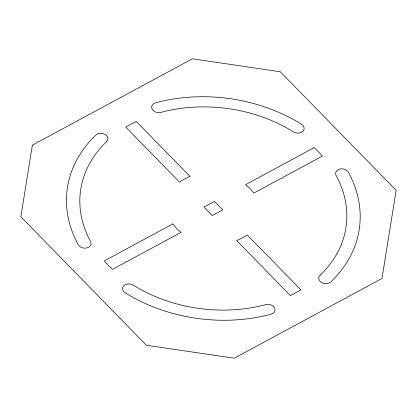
<?xml version="1.0" encoding="UTF-8"?>
<svg xmlns="http://www.w3.org/2000/svg" width="417" height="417" viewBox="0 0 417 417"><rect width="100%" height="100%" fill="white"/><g stroke="black" fill="none" stroke-linecap="round" stroke-linejoin="round"><path stroke-width="0.63" d="M32.354 145.189L20.85 216.798L146.388 345.255L234.26 358.198L381.993 278.457L396.15 190.319L280.271 71.745L192.399 58.802L32.354 145.189M172.815 223.929L104.286 260.917A133.998 100.977 7.4 0 0 112.522 269.351L181.056 232.358A46.902 35.341 7.4 0 1 172.815 223.929M214.463 201.447L203.955 207.119L212.196 215.553L222.699 209.881L214.463 201.447M314.131 147.649L245.603 184.642A46.902 35.341 7.4 0 1 253.838 193.071L322.372 156.083A133.998 100.977 7.4 0 0 314.131 147.649M190.037 176.454L136.281 121.451A133.998 100.977 7.4 0 0 125.772 127.122L179.529 182.125A46.902 35.341 7.4 0 1 190.037 176.454M300.881 289.878L247.125 234.875A46.902 35.341 7.4 0 1 236.621 240.546L290.378 295.549A133.998 100.977 7.4 0 0 300.881 289.878M302.825 131.412A6.698 5.051 7.4 0 0 301.491 124.245A147.399 111.073 7.4 0 0 155.682 102.764A6.698 5.051 7.4 0 0 152.163 109.218A6.698 5.051 7.4 0 0 160.92 112.376A133.998 100.977 7.4 0 1 293.474 131.902A6.698 5.051 7.4 0 0 302.825 131.412M320.115 275.267A133.998 100.977 7.4 0 0 336.133 175.552A6.698 5.051 7.4 0 1 339.652 169.099A6.698 5.051 7.4 0 1 348.414 172.257A147.399 111.073 7.4 0 1 330.796 281.944A6.698 5.051 7.4 0 1 321.444 282.439A6.698 5.051 7.4 0 1 320.115 275.267M133.179 285.098A133.998 100.977 7.4 0 0 265.733 304.624A6.698 5.051 7.4 0 1 274.495 307.782A6.698 5.051 7.4 0 1 270.977 314.236A147.399 111.073 7.4 0 1 125.168 292.755A6.698 5.051 7.4 0 1 123.833 285.588A6.698 5.051 7.4 0 1 133.179 285.098M106.543 141.733A133.998 100.977 7.4 0 0 90.525 241.448A6.698 5.051 7.4 0 1 87.007 247.901A6.698 5.051 7.4 0 1 78.245 244.743A147.399 111.073 7.4 0 1 95.863 135.056A6.698 5.051 7.4 0 1 105.209 134.561A6.698 5.051 7.4 0 1 106.543 141.733"/></g></svg>
